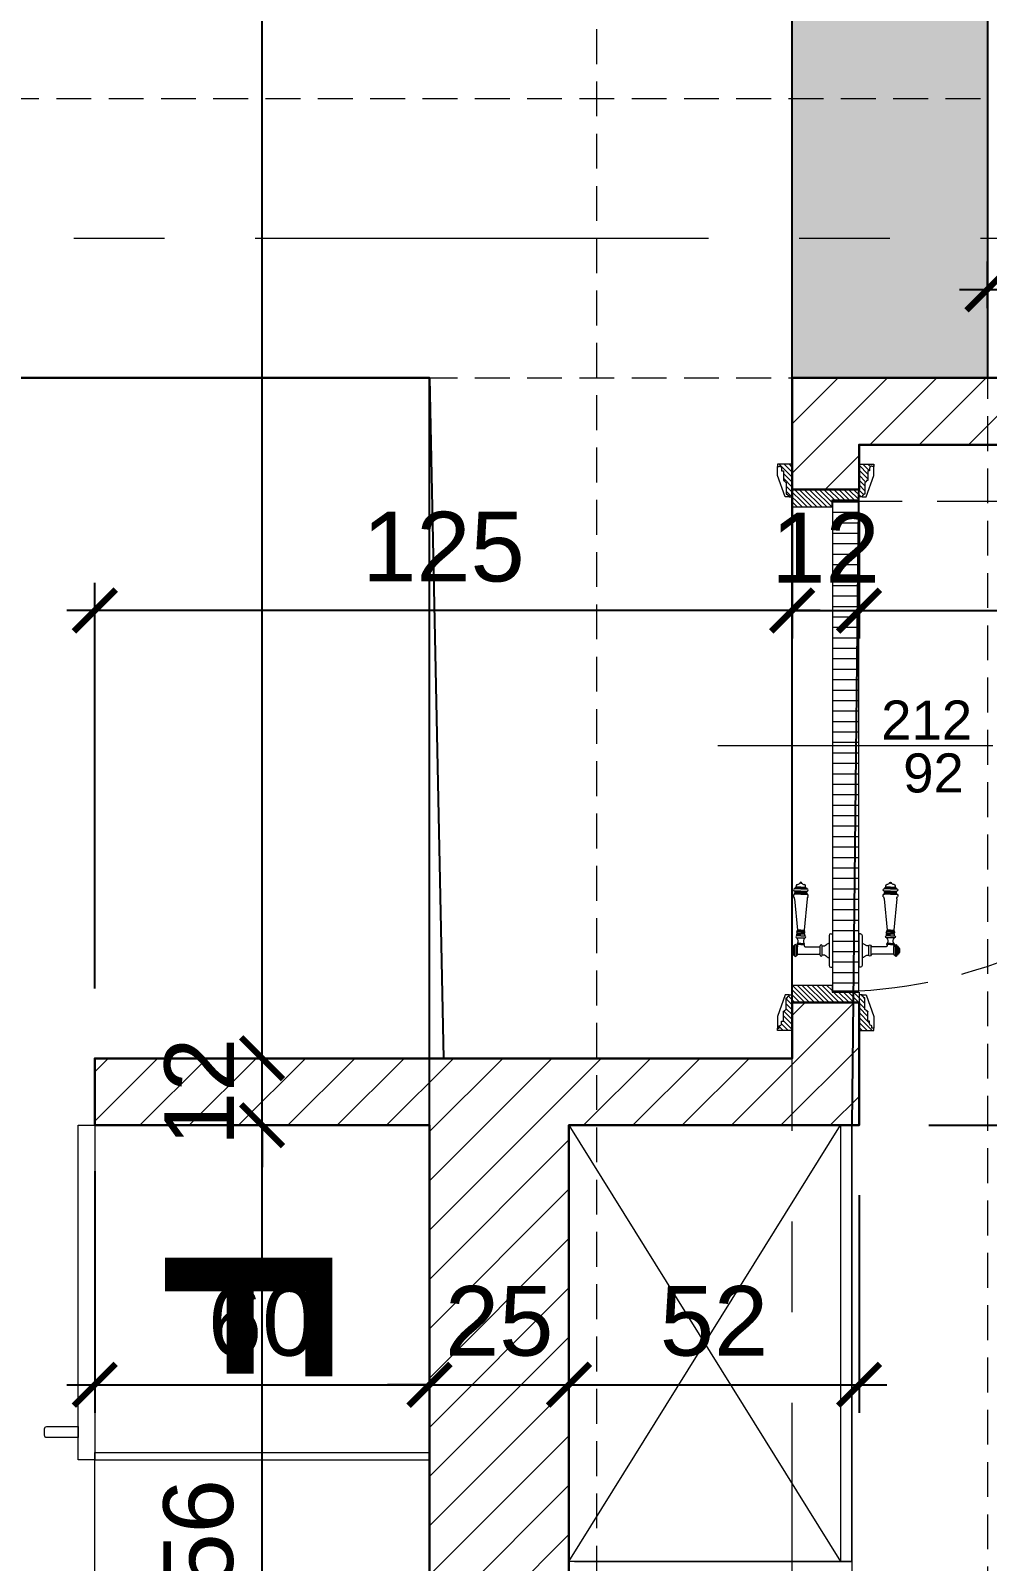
# Model space of a CAD drawing. Header units: centimetres. Extents: x 99002 to 104403, y -55119 to -48358.
# Drawn here: x 101727.8 to 101899.3, y -53659.5 to -53385.1 of the extents above; entities that cross this region are included whole.
import ezdxf

# ---------------------------------------------------------------- set-up
doc = ezdxf.new("R2010")
doc.units = ezdxf.units.CM
doc.header["$LTSCALE"] = 50
doc.header["$MEASUREMENT"] = 0
for name, pattern in [('AXES', [2, 1.25, -0.25, 0.25, -0.25]), ('CACHE', [0.375, 0.25, -0.125]), ('CONTINU', [0])]:
    doc.linetypes.add(name, pattern=pattern)
doc.layers.get('0').update_dxf_attribs({"color": 8})
for name, color, linetype in [('AXES', 10, 'AXES'), ('BETON COUPE', 3, 'CONTINU'), ('BETON TRAME', 252, 'Continuous'), ('BORD', 5, 'Continuous'), ('COTE 50ème', 1, 'Continuous')]:
    doc.layers.add(name, color=color, linetype=linetype)
for name, color, linetype, lineweight in [('BETON CACHE', 4, 'CACHE', 5), ('BETON SUP TRAME', 4, 'CACHE', 5), ('door', 44, 'Continuous', 5), ('MACONNERIE COUPE', 7, 'Continuous', 30), ('MACONNERIE HACHURE', 253, 'Continuous', 13), ('mobilimi', 8, 'Continuous', 9)]:
    doc.layers.add(name, color=color, linetype=linetype, lineweight=lineweight)
doc.layers.add('FMULT', color=150, linetype='Continuous', plot=False)
doc.styles.add('GENERATED_STYLE_1', font='arial.ttf')
doc.styles.add('RS_TEXT_1.50', font='arial.ttf', dxfattribs={"height": 12.5})
doc.styles.add('RS_TXT_50', font='arial.ttf', dxfattribs={"height": 12.5})
doc.dimstyles.new('RS_50CM_LINEAIRE', dxfattribs={"dimscale": 5, "dimtxt": 12.5, "dimasz": 1.5, "dimexe": 1, "dimexo": 2.5, "dimgap": 1, "dimtad": 1, "dimdec": 1, "dimrnd": 0.5, "dimdsep": 46, "dimtxsty": 'RS_TXT_50', "dimblk1": 'ARCHTICK', "dimblk2": 'ARCHTICK', "dimsah": 1, "dimcen": 2.5, "dimdle": 1, "dimclrt": 4, "dimadec": 0, "dimazin": 2, "dimtfac": 1, "dimtdec": 1, "dimtix": 1, "dimtmove": 2, "dimatfit": 3, "dimfxl": 1, "dimtolj": 1, "dimtzin": 0, "dimarcsym": 0})

# ---------------------------------------------------------------- blocks, each defined once
blk = doc.blocks.new('A$Cb79da119')
at = {"layer": 'AXES', "lineweight": 5, "ltscale": 1.3}
for p, q in [((740, -4150), (740, -1058.41)), ((3195, -2560), (-1985, -2560))]:
    blk.add_line(p, q, dxfattribs=at)
blk = doc.blocks.new('door900')
at = {"color": 0}
for p, q in [((-9.3, 67.7), (9.3, 67.7)), ((9.3, 65.2), (-9.3, 65.2)), ((-6.8, 71.5), (-6.8, 70.2)), ((-5.5, 71.5), (-6.8, 71.5)), ((-6.8, 70.2), (6.8, 70.2)), ((-6.8, 62.7), (-6.8, 24)), ((-6.8, 62.7), (6.8, 62.7)), ((-5.5, 71.5), (5.5, 71.5)), ((5.5, 71.5), (6.8, 71.5)), ((6.8, 71.5), (6.8, 70.2)), ((8.7, 62.7), (6.8, 62.7)), ((10.5, 56.8), (10.5, 62.5)), ((10.5, 56.8), (10.5, 51.1)), ((12.7, 56.8), (12.7, 62.5)), ((12.7, 56.8), (12.7, 51.1)), ((22.5, 63.8), (22.5, 49.8)), ((26.5, 56.8), (26.5, 63.8)), ((26.5, 63.8), (29.1, 63.8)), ((26.5, 63.8), (29.1, 63.8)), ((26.5, 56.8), (26.5, 49.8)), ((29.1, 63.8), (29.1, 62.8)), ((29.1, 62.8), (29.1, 56.8)), ((29.1, 50.8), (29.1, 56.8)), ((31.1, 62.8), (31.1, 56.8)), ((31.1, 50.8), (31.1, 56.8)), ((34.1, 56.8), (34.1, 62.8)), ((34.1, 62.8), (34.1, 56.8)), ((34.1, 50.8), (34.1, 56.8)), ((34.1, 56.8), (34.1, 50.8)), ((92.8, 68.1), (36.2, 62.8)), ((36.2, 56.8), (36.2, 62.8)), ((36.2, 56.8), (36.2, 50.8)), ((101.2, 67.3), (103.2, 68)), ((101.2, 56.8), (101.2, 67.3)), ((101.2, 56.8), (101.2, 46.3)), ((103.2, 68), (103.2, 67.7)), ((103.2, 56.8), (103.2, 68)), ((103.2, 56.8), (103.2, 46.3)), ((106.5, 68), (105.5, 67.3)), ((105.5, 56.8), (105.5, 67.3)), ((105.5, 56.8), (105.5, 46.3)), ((106.5, 56.8), (106.5, 68)), ((106.5, 56.8), (106.5, 45.7)), ((110.7, 68), (111.8, 67.3)), ((110.7, 56.8), (110.7, 68)), ((110.7, 56.8), (110.7, 45.7)), ((111.8, 56.8), (111.8, 67.3)), ((111.8, 66.2), (113.3, 66.2)), ((111.8, 56.8), (111.8, 46.3)), ((113.3, 56.8), (113.3, 66.2)), ((113.3, 56.8), (113.3, 47.5)), ((120.5, 56.8), (120.5, 58.6)), ((120.5, 56.8), (120.5, 55)), ((6.8, 49.1), (6.8, 24)), ((8.7, 50.9), (8.7, 50.9)), ((26.5, 49.8), (29.1, 49.8)), ((26.5, 49.8), (29.1, 49.8)), ((29.1, 50.8), (29.1, 49.8)), ((29.1, 49.8), (29.1, 49.8)), ((92.8, 45.5), (36.2, 50.8)), ((101.2, 46.3), (103.2, 45.7)), ((103.2, 45.9), (103.2, 45.7)), ((106.5, 45.7), (105.5, 46.3)), ((110.7, 45.7), (111.8, 46.3)), ((111.8, 47.5), (113.3, 47.5)), ((-30, 3), (-30, 0)), ((30, 0), (-30, 0)), ((27, 6), (-27, 6)), ((-8.3, 22.3), (8.3, 22.3)), ((-8.3, 18.3), (8.3, 18.3)), ((30, 3), (30, 0))]:
    blk.add_line(p, q, dxfattribs=at)
for centre, radius, start, end in [((-9.3, 66.5), 1.25, 90, 270), ((-6.8, 67.7), 2.51, 90.115, 179.885), ((-6.8, 65.2), 2.51, 180.115, 269.885), ((0, 64), 9.29, 53.4104, 126.5896), ((6.8, 67.7), 2.51, 0.115, 89.885), ((6.8, 65.2), 2.51, 270.115, 359.885), ((8.6, 64.9), 2.15, 272.7029, 297.6142), ((9.3, 66.5), 1.25, 270, 90), ((10, 62.5), 0.561, 3.7097, 127.9634), ((11.6, 62.5), 1.1, 0.0106, 179.9894), ((16.7, 70.5), 8.83, 243.5466, 311.3694), ((24.5, 63.7), 2.01, 4.1469, 175.8531), ((30.1, 62.8), 1.03, 0, 180.0014), ((32.6, 62.8), 1.48, 0, 180), ((35.2, 62.8), 1.03, 0, 180), ((32.6, 62.8), 1.48, 1.563306237032948e-10, 2.08440831604393e-10), ((93.1, 72.5), 4.4, 266.3976, 315.6468), ((98.3, 67.4), 2.89, 358.3861, 135.6468), ((104.3, 67.6), 1.15, 170.914, 348.1019), ((108.6, 68), 2.1, 0, 180), ((115.5, 62.5), 2.84, 13.4568, 140.4953), ((127.9, 65.2), 9.88, 191.9991, 221.6757), ((127.9, 48.5), 9.88, 138.3243, 168.0009), ((120.5, 56.8), 1.79, 0, 90), ((120.5, 56.8), 1.79, 270, 0), ((8.7, 49), 1.91, 88.7426, 178.1515), ((8.6, 48.8), 2.15, 62.3858, 87.2971), ((10, 51.1), 0.561, 232.0366, 356.2903), ((11.6, 51.1), 1.1, 180.0106, 359.9894), ((16.7, 43.2), 8.83, 48.6306, 116.4534), ((24.5, 50), 2.01, 184.1469, 355.8531), ((30.1, 50.8), 1.03, 179.9972, 0), ((32.6, 50.8), 1.48, 180, 0), ((35.2, 50.8), 1.03, 180, 0), ((93.1, 41.1), 4.4, 44.3532, 93.6024), ((98.3, 46.2), 2.89, 224.3532, 1.6139), ((104.3, 46.1), 1.15, 11.8981, 189.086), ((108.6, 45.7), 2.1, 180, 0), ((115.5, 51.2), 2.84, 219.5047, 346.5432), ((-27, 3), 3, 90, 180), ((-6.8, 6), 6, 130.5908, 180), ((-16.6, 16.6), 8.41, 314.3689, 12.0705), ((-8.3, 20.3), 2, 90, 270), ((-8.5, 24), 1.71, 275.059, 359.7825), ((8.5, 24), 1.71, 180.2175, 264.941), ((16.6, 16.6), 8.41, 167.9295, 225.6311), ((8.3, 20.3), 2, 270, 90), ((6.8, 6), 6, 0, 49.4092), ((27, 3), 3, 0, 90)]:
    blk.add_arc(centre, radius, start, end, dxfattribs=at)
blk = doc.blocks.new('_ArchTick')
at = {"color": 0, "linetype": 'ByBlock', "const_width": 0.15}
blk.add_lwpolyline([(-0.5, -0.5), (0.5, 0.5)], dxfattribs=at)
blk = doc.blocks.new('*D1387')
at = {"layer": 'COTE 50ème', "color": 0, "lineweight": -2, "ltscale": 0.5, "transparency": 16777216}
for p, q in [((101739.34, -53589.56), (101739.34, -53632.88)), ((101799.34, -53603.11), (101799.34, -53632.88)), ((101734.34, -53627.88), (101804.34, -53627.88))]:
    blk.add_line(p, q, dxfattribs=at)
at = {"layer": 'Defpoints', "color": 0, "ltscale": 0.5, "transparency": 16777216}
for p in [(101739.34, -53577.06), (101799.34, -53590.61), (101799.34, -53627.88)]:
    blk.add_point(p, dxfattribs=at)
at = {"layer": 'COTE 50ème', "color": 0, "lineweight": -2, "ltscale": 0.5, "transparency": 16777216, "xscale": 7.5, "yscale": 7.5, "zscale": 7.5, "rotation": 180}
blk.add_blockref('_ArchTick', (101739.34, -53627.88), dxfattribs=at)
at = {"layer": 'COTE 50ème', "color": 0, "lineweight": -2, "ltscale": 0.5, "transparency": 16777216, "xscale": 7.5, "yscale": 7.5, "zscale": 7.5}
blk.add_blockref('_ArchTick', (101799.34, -53627.88), dxfattribs=at)
at = {"layer": 'COTE 50ème', "color": 4, "ltscale": 0.5, "transparency": 16777216, "insert": (101769.34, -53616.5), "char_height": 12.5, "attachment_point": 5, "style": 'RS_TXT_50'}
blk.add_mtext('\\A1;60', dxfattribs=at)
blk = doc.blocks.new('*D1388')
at = {"layer": 'COTE 50ème', "color": 0, "lineweight": -2, "ltscale": 0.5, "transparency": 16777216}
for p, q in [((101799.34, -53603.11), (101799.34, -53632.88)), ((101824.34, -53604.75), (101824.34, -53632.88)), ((101799.34, -53627.88), (101791.84, -53627.88)), ((101799.34, -53627.88), (101824.34, -53627.88)), ((101824.34, -53627.88), (101831.84, -53627.88))]:
    blk.add_line(p, q, dxfattribs=at)
at = {"layer": 'Defpoints', "color": 0, "ltscale": 0.5, "transparency": 16777216}
for p in [(101799.34, -53590.61), (101824.34, -53592.25), (101824.34, -53627.88)]:
    blk.add_point(p, dxfattribs=at)
at = {"layer": 'COTE 50ème', "color": 0, "lineweight": -2, "ltscale": 0.5, "transparency": 16777216, "xscale": 7.5, "yscale": 7.5, "zscale": 7.5}
blk.add_blockref('_ArchTick', (101799.34, -53627.88), dxfattribs=at)
at = {"layer": 'COTE 50ème', "color": 0, "lineweight": -2, "ltscale": 0.5, "transparency": 16777216, "xscale": 7.5, "yscale": 7.5, "zscale": 7.5, "rotation": 180}
blk.add_blockref('_ArchTick', (101824.34, -53627.88), dxfattribs=at)
at = {"layer": 'COTE 50ème', "color": 4, "ltscale": 0.5, "transparency": 16777216, "insert": (101811.84, -53616.5), "char_height": 12.5, "attachment_point": 5, "style": 'RS_TXT_50'}
blk.add_mtext('\\A1;25', dxfattribs=at)
blk = doc.blocks.new('*D1389')
at = {"layer": 'COTE 50ème', "color": 0, "lineweight": -2, "ltscale": 0.5, "transparency": 16777216}
for p, q in [((101876.34, -53593.86), (101876.34, -53632.88)), ((101824.34, -53604.75), (101824.34, -53632.88)), ((101819.34, -53627.88), (101881.34, -53627.88))]:
    blk.add_line(p, q, dxfattribs=at)
at = {"layer": 'Defpoints', "color": 0, "ltscale": 0.5, "transparency": 16777216}
for p in [(101876.34, -53581.36), (101824.34, -53592.25), (101876.34, -53627.88)]:
    blk.add_point(p, dxfattribs=at)
at = {"layer": 'COTE 50ème', "color": 0, "lineweight": -2, "ltscale": 0.5, "transparency": 16777216, "xscale": 7.5, "yscale": 7.5, "zscale": 7.5, "rotation": 180}
blk.add_blockref('_ArchTick', (101824.34, -53627.88), dxfattribs=at)
at = {"layer": 'COTE 50ème', "color": 0, "lineweight": -2, "ltscale": 0.5, "transparency": 16777216, "xscale": 7.5, "yscale": 7.5, "zscale": 7.5}
blk.add_blockref('_ArchTick', (101876.34, -53627.88), dxfattribs=at)
at = {"layer": 'COTE 50ème', "color": 4, "ltscale": 0.5, "transparency": 16777216, "insert": (101850.34, -53616.5), "char_height": 12.5, "attachment_point": 5, "style": 'RS_TXT_50'}
blk.add_mtext('\\A1;52', dxfattribs=at)
blk = doc.blocks.new('*D1491')
at = {"layer": 'COTE 50ème', "color": 0, "lineweight": -2, "ltscale": 0.5, "transparency": 16777216}
for p, q in [((101769.34, -53742.36), (101769.34, -53576.36)), ((101774.18, -53581.36), (101764.34, -53581.36)), ((101775.86, -53737.36), (101764.34, -53737.36))]:
    blk.add_line(p, q, dxfattribs=at)
at = {"layer": 'Defpoints', "color": 0, "ltscale": 0.5, "transparency": 16777216}
for p in [(101769.34, -53581.36), (101786.68, -53581.36), (101788.36, -53737.36)]:
    blk.add_point(p, dxfattribs=at)
at = {"layer": 'COTE 50ème', "color": 0, "lineweight": -2, "ltscale": 0.5, "transparency": 16777216, "xscale": 7.5, "yscale": 7.5, "zscale": 7.5}
for p, rotation in [((101769.34, -53581.36), 90), ((101769.34, -53737.36), 270)]:
    blk.add_blockref('_ArchTick', p, dxfattribs=dict(at, rotation=rotation))
at = {"layer": 'COTE 50ème', "color": 4, "ltscale": 0.5, "transparency": 16777216, "insert": (101757.96, -53659.36), "char_height": 12.5, "attachment_point": 5, "rotation": 90, "style": 'RS_TXT_50'}
blk.add_mtext('\\A1;156', dxfattribs=at)
blk = doc.blocks.new('*D1492')
at = {"layer": 'COTE 50ème', "color": 0, "lineweight": -2, "ltscale": 0.5, "transparency": 16777216}
for p, q in [((101769.34, -53569.36), (101769.34, -53561.86)), ((101774.18, -53569.36), (101764.34, -53569.36)), ((101769.34, -53581.36), (101769.34, -53569.36)), ((101774.18, -53581.36), (101764.34, -53581.36)), ((101769.34, -53581.36), (101769.34, -53588.86))]:
    blk.add_line(p, q, dxfattribs=at)
at = {"layer": 'Defpoints', "color": 0, "ltscale": 0.5, "transparency": 16777216}
for p in [(101769.34, -53569.36), (101786.68, -53569.36), (101786.68, -53581.36)]:
    blk.add_point(p, dxfattribs=at)
at = {"layer": 'COTE 50ème', "color": 0, "lineweight": -2, "ltscale": 0.5, "transparency": 16777216, "xscale": 7.5, "yscale": 7.5, "zscale": 7.5}
for p, rotation in [((101769.34, -53569.36), 270), ((101769.34, -53581.36), 90)]:
    blk.add_blockref('_ArchTick', p, dxfattribs=dict(at, rotation=rotation))
at = {"layer": 'COTE 50ème', "color": 4, "ltscale": 0.5, "transparency": 16777216, "insert": (101758.07, -53575.36), "char_height": 12.5, "attachment_point": 5, "rotation": 90, "style": 'RS_TXT_50'}
blk.add_mtext('\\A1;12', dxfattribs=at)
blk = doc.blocks.new('*D1493')
at = {"layer": 'COTE 50ème', "color": 0, "lineweight": -2, "ltscale": 0.5, "transparency": 16777216}
for p, q in [((101769.34, -53574.36), (101769.34, -53132.36)), ((101746.84, -53137.36), (101774.34, -53137.36)), ((101774.18, -53569.36), (101764.34, -53569.36))]:
    blk.add_line(p, q, dxfattribs=at)
at = {"layer": 'Defpoints', "color": 0, "ltscale": 0.5, "transparency": 16777216}
for p in [(101734.34, -53137.36), (101769.34, -53137.36), (101786.68, -53569.36)]:
    blk.add_point(p, dxfattribs=at)
at = {"layer": 'COTE 50ème', "color": 0, "lineweight": -2, "ltscale": 0.5, "transparency": 16777216, "xscale": 7.5, "yscale": 7.5, "zscale": 7.5}
for p, rotation in [((101769.34, -53137.36), 90), ((101769.34, -53569.36), 270)]:
    blk.add_blockref('_ArchTick', p, dxfattribs=dict(at, rotation=rotation))
at = {"layer": 'COTE 50ème', "color": 4, "ltscale": 0.5, "transparency": 16777216, "insert": (101757.96, -53353.36), "char_height": 12.5, "attachment_point": 5, "rotation": 90, "style": 'RS_TXT_50'}
blk.add_mtext('\\A1;432', dxfattribs=at)
blk = doc.blocks.new('*D1555')
at = {"layer": 'COTE 50ème', "color": 0, "lineweight": -2, "ltscale": 0.5, "transparency": 16777216}
for p, q in [((101949.3, -53937.36), (101949.3, -53576.36)), ((101888.84, -53581.36), (101954.3, -53581.36)), ((101923.71, -53932.36), (101954.3, -53932.36))]:
    blk.add_line(p, q, dxfattribs=at)
at = {"layer": 'Defpoints', "color": 0, "ltscale": 0.5, "transparency": 16777216}
for p in [(101876.34, -53581.36), (101949.3, -53581.36), (101911.21, -53932.36)]:
    blk.add_point(p, dxfattribs=at)
at = {"layer": 'COTE 50ème', "color": 0, "lineweight": -2, "ltscale": 0.5, "transparency": 16777216, "xscale": 7.5, "yscale": 7.5, "zscale": 7.5}
for p, rotation in [((101949.3, -53581.36), 90), ((101949.3, -53932.36), 270)]:
    blk.add_blockref('_ArchTick', p, dxfattribs=dict(at, rotation=rotation))
at = {"layer": 'COTE 50ème', "color": 4, "ltscale": 0.5, "transparency": 16777216, "insert": (101937.92, -53756.86), "char_height": 12.5, "attachment_point": 5, "rotation": 90, "style": 'RS_TXT_50'}
blk.add_mtext('\\A1;351', dxfattribs=at)
blk = doc.blocks.new('*D1556')
at = {"layer": 'COTE 50ème', "color": 0, "lineweight": -2, "ltscale": 0.5, "transparency": 16777216}
for p, q in [((101949.3, -53586.36), (101949.3, -53454.36)), ((101922, -53459.36), (101954.3, -53459.36)), ((101888.84, -53581.36), (101954.3, -53581.36))]:
    blk.add_line(p, q, dxfattribs=at)
at = {"layer": 'Defpoints', "color": 0, "ltscale": 0.5, "transparency": 16777216}
for p in [(101909.5, -53459.36), (101949.3, -53459.36), (101876.34, -53581.36)]:
    blk.add_point(p, dxfattribs=at)
at = {"layer": 'COTE 50ème', "color": 0, "lineweight": -2, "ltscale": 0.5, "transparency": 16777216, "xscale": 7.5, "yscale": 7.5, "zscale": 7.5}
for p, rotation in [((101949.3, -53459.36), 90), ((101949.3, -53581.36), 270)]:
    blk.add_blockref('_ArchTick', p, dxfattribs=dict(at, rotation=rotation))
at = {"layer": 'COTE 50ème', "color": 4, "ltscale": 0.5, "transparency": 16777216, "insert": (101938.03, -53520.36), "char_height": 12.5, "attachment_point": 5, "rotation": 90, "style": 'RS_TXT_50'}
blk.add_mtext('\\A1;122', dxfattribs=at)
blk = doc.blocks.new('*D1572')
at = {"layer": 'COTE 50ème', "color": 0, "lineweight": -2, "ltscale": 0.5, "transparency": 16777216}
for p, q in [((101864.34, -53462.22), (101864.34, -53494.09)), ((101876.34, -53471.86), (101876.34, -53494.09)), ((101864.34, -53489.09), (101856.84, -53489.09)), ((101864.34, -53489.09), (101876.34, -53489.09)), ((101876.34, -53489.09), (101883.84, -53489.09))]:
    blk.add_line(p, q, dxfattribs=at)
at = {"layer": 'Defpoints', "color": 0, "ltscale": 0.5, "transparency": 16777216}
for p in [(101864.34, -53449.72), (101876.34, -53459.36), (101876.34, -53489.09)]:
    blk.add_point(p, dxfattribs=at)
at = {"layer": 'COTE 50ème', "color": 0, "lineweight": -2, "ltscale": 0.5, "transparency": 16777216, "xscale": 7.5, "yscale": 7.5, "zscale": 7.5}
blk.add_blockref('_ArchTick', (101864.34, -53489.09), dxfattribs=at)
at = {"layer": 'COTE 50ème', "color": 0, "lineweight": -2, "ltscale": 0.5, "transparency": 16777216, "xscale": 7.5, "yscale": 7.5, "zscale": 7.5, "rotation": 180}
blk.add_blockref('_ArchTick', (101876.34, -53489.09), dxfattribs=at)
at = {"layer": 'COTE 50ème', "color": 4, "ltscale": 0.5, "transparency": 16777216, "insert": (101870.34, -53477.81), "char_height": 12.5, "attachment_point": 5, "style": 'RS_TXT_50'}
blk.add_mtext('\\A1;12', dxfattribs=at)
blk = doc.blocks.new('*D1573')
at = {"layer": 'COTE 50ème', "color": 0, "lineweight": -2, "ltscale": 0.5, "transparency": 16777216}
for p, q in [((101876.34, -53471.86), (101876.34, -53494.09)), ((102114.34, -53471.86), (102114.34, -53494.09)), ((101871.34, -53489.09), (102119.34, -53489.09))]:
    blk.add_line(p, q, dxfattribs=at)
at = {"layer": 'Defpoints', "color": 0, "ltscale": 0.5, "transparency": 16777216}
for p in [(101876.34, -53459.36), (102114.34, -53459.36), (102114.34, -53489.09)]:
    blk.add_point(p, dxfattribs=at)
at = {"layer": 'COTE 50ème', "color": 0, "lineweight": -2, "ltscale": 0.5, "transparency": 16777216, "xscale": 7.5, "yscale": 7.5, "zscale": 7.5, "rotation": 180}
blk.add_blockref('_ArchTick', (101876.34, -53489.09), dxfattribs=at)
at = {"layer": 'COTE 50ème', "color": 0, "lineweight": -2, "ltscale": 0.5, "transparency": 16777216, "xscale": 7.5, "yscale": 7.5, "zscale": 7.5}
blk.add_blockref('_ArchTick', (102114.34, -53489.09), dxfattribs=at)
at = {"layer": 'COTE 50ème', "color": 4, "ltscale": 0.5, "transparency": 16777216, "insert": (101995.34, -53477.7), "char_height": 12.5, "attachment_point": 5, "style": 'RS_TXT_50'}
blk.add_mtext('\\A1;238', dxfattribs=at)
blk = doc.blocks.new('*D1578')
at = {"layer": 'COTE 50ème', "color": 0, "lineweight": -2, "ltscale": 0.5, "transparency": 16777216}
for p, q in [((101864.34, -53462.22), (101864.34, -53494.09)), ((101739.34, -53556.86), (101739.34, -53484.09)), ((101869.34, -53489.09), (101734.34, -53489.09))]:
    blk.add_line(p, q, dxfattribs=at)
at = {"layer": 'Defpoints', "color": 0, "ltscale": 0.5, "transparency": 16777216}
for p in [(101864.34, -53449.72), (101739.34, -53489.09), (101739.34, -53569.36)]:
    blk.add_point(p, dxfattribs=at)
at = {"layer": 'COTE 50ème', "color": 0, "lineweight": -2, "ltscale": 0.5, "transparency": 16777216, "xscale": 7.5, "yscale": 7.5, "zscale": 7.5, "rotation": 180}
blk.add_blockref('_ArchTick', (101739.34, -53489.09), dxfattribs=at)
at = {"layer": 'COTE 50ème', "color": 0, "lineweight": -2, "ltscale": 0.5, "transparency": 16777216, "xscale": 7.5, "yscale": 7.5, "zscale": 7.5}
blk.add_blockref('_ArchTick', (101864.34, -53489.09), dxfattribs=at)
at = {"layer": 'COTE 50ème', "color": 4, "ltscale": 0.5, "transparency": 16777216, "insert": (101801.84, -53477.71), "char_height": 12.5, "attachment_point": 5, "style": 'RS_TXT_50'}
blk.add_mtext('\\A1;125', dxfattribs=at)
blk = doc.blocks.new('*D1579')
at = {"layer": 'COTE 50ème', "color": 0, "lineweight": -2, "ltscale": 0.5, "transparency": 16777216}
for p, q in [((101899.34, -53434.86), (101899.34, -53426.52)), ((101964.34, -53435.68), (101964.34, -53426.52)), ((101894.34, -53431.52), (101969.34, -53431.52))]:
    blk.add_line(p, q, dxfattribs=at)
at = {"layer": 'Defpoints', "color": 0, "ltscale": 0.5, "transparency": 16777216}
for p in [(101964.34, -53431.52), (101899.34, -53447.36), (101964.34, -53448.18)]:
    blk.add_point(p, dxfattribs=at)
at = {"layer": 'COTE 50ème', "color": 0, "lineweight": -2, "ltscale": 0.5, "transparency": 16777216, "xscale": 7.5, "yscale": 7.5, "zscale": 7.5, "rotation": 180}
blk.add_blockref('_ArchTick', (101899.34, -53431.52), dxfattribs=at)
at = {"layer": 'COTE 50ème', "color": 0, "lineweight": -2, "ltscale": 0.5, "transparency": 16777216, "xscale": 7.5, "yscale": 7.5, "zscale": 7.5}
blk.add_blockref('_ArchTick', (101964.34, -53431.52), dxfattribs=at)
at = {"layer": 'COTE 50ème', "color": 4, "ltscale": 0.5, "transparency": 16777216, "insert": (101931.84, -53420.14), "char_height": 12.5, "attachment_point": 5, "style": 'RS_TXT_50'}
blk.add_mtext('\\A1;65', dxfattribs=at)

msp = doc.modelspace()

# ---------------------------------------------------------------- hatches: boundary and pattern name
at = {"layer": 'BETON TRAME', "transparency": 33554559}
h = msp.add_hatch(color=256, dxfattribs=at)
h.dxf.hatch_style = 1
h.paths.add_polyline_path([(102359.34, -52797.36), (102394.34, -52797.36), (102394.34, -53447.36), (102359.34, -53447.36), (102359.34, -53272.36), (101899.34, -53272.36), (101899.34, -53447.36), (101864.34, -53447.36), (101864.34, -52797.36), (101899.34, -52797.36), (101899.34, -53232.36), (102109.34, -53232.36), (102109.34, -52902.36), (102149.34, -52902.36), (102149.34, -53232.36), (102359.34, -53232.36)])
h.paths.add_polyline_path([(101164.34, -53447.36), (101164.34, -53397.36), (101029.34, -53397.36), (101029.34, -53447.36)])
h.paths.add_polyline_path([(103229.34, -53447.36), (103229.34, -53397.36), (103094.34, -53397.36), (103094.34, -53447.36)])
h.paths.add_polyline_path([(103229.34, -52847.36), (103229.34, -52797.36), (103094.34, -52797.36), (103094.34, -52847.36)])
h.paths.add_polyline_path([(101164.34, -52847.36), (101164.34, -52797.36), (101029.34, -52797.36), (101029.34, -52847.36)])
h.paths.add_polyline_path([(101164.34, -52107.36), (101164.34, -52057.36), (101029.34, -52057.36), (101029.34, -52107.36)])
h.paths.add_polyline_path([(103094.34, -52057.36), (103094.34, -52107.36), (103229.34, -52107.36), (103229.34, -52057.36)])
h.paths.add_polyline_path([(102399.34, -52107.36), (102399.34, -52057.36), (102289.34, -52057.36), (102289.34, -52107.36)])
h.paths.add_polyline_path([(101969.34, -52107.36), (101969.34, -52057.36), (101859.34, -52057.36), (101859.34, -52107.36)])
h.paths.add_polyline_path([(101994.34, -52057.36), (101969.34, -52057.36), (101969.34, -52562.36), (101994.34, -52562.36)])
h.paths.add_polyline_path([(102289.34, -52057.36), (102264.34, -52057.36), (102264.34, -52562.36), (102289.34, -52562.36)])
h.paths.add_polyline_path([(103099.34, -53762.36), (103099.34, -53737.36), (103229.34, -53737.36), (103229.34, -53762.36)])
h.paths.add_polyline_path([(102734.34, -53762.36), (102734.34, -53737.36), (102807.34, -53737.36), (102807.34, -53762.36)])
h.paths.add_polyline_path([(102434.34, -53762.36), (102434.34, -53737.36), (102564.34, -53737.36), (102564.34, -53762.36)])
h.paths.add_polyline_path([(101824.34, -53762.36), (101824.34, -53737.36), (101694.34, -53737.36), (101694.34, -53762.36)])
h.paths.add_polyline_path([(101524.34, -53762.36), (101524.34, -53737.36), (101451.34, -53737.36), (101451.34, -53762.36)])
h.paths.add_polyline_path([(101159.34, -53762.36), (101159.34, -53737.36), (101029.34, -53737.36), (101029.34, -53762.36)])
h.paths.add_polyline_path([(102459.34, -54122.36), (102359.34, -54122.36), (102359.34, -54072.36), (102459.34, -54072.36)])
h.paths.add_polyline_path([(101799.34, -54122.36), (101899.34, -54122.36), (101899.34, -54072.36), (101799.34, -54072.36)])
at = {"layer": 'door'}
h = msp.add_hatch(dxfattribs=at)
h.set_pattern_fill('ANSI31', color=256, scale=5, angle=1170)
h.set_pattern_definition([(135, (46662.7065, -188564.54663), (-0.4419417382, -0.4419417382), [])])
edge = h.paths.add_edge_path()
edge.add_line((101862.46, -53463.61), (101862.46, -53464.03))
edge.add_line((101862.46, -53464.03), (101862.77, -53464.03))
edge.add_line((101862.77, -53464.03), (101862.77, -53465.79))
edge.add_line((101862.77, -53465.79), (101862.98, -53465.79))
edge.add_arc((101863.3, -53465.79), 0.314, 180, 270)
edge.add_line((101863.3, -53466.11), (101863.3, -53468.2))
edge.add_line((101863.3, -53468.2), (101863.5, -53468.2))
edge.add_arc((101863.82, -53468.2), 0.314, 180, 270)
edge.add_line((101863.82, -53468.51), (101863.82, -53468.72))
edge.add_line((101863.82, -53468.72), (101864.34, -53468.72))
edge.add_line((101864.34, -53468.72), (101864.34, -53462.86))
edge.add_line((101864.34, -53462.86), (101861.72, -53462.86))
edge.add_line((101861.72, -53462.86), (101861.72, -53463.27))
edge.add_line((101861.72, -53463.27), (101862.04, -53463.27))
edge.add_line((101862.04, -53463.27), (101862.04, -53463.19))
edge.add_arc((101862.04, -53463.61), 0.419, 0, 90, ccw=False)
h.paths.add_polyline_path([(101864.34, -53467.36), (101864.34, -53470.51), (101871.52, -53470.51), (101871.52, -53469.25), (101876.34, -53469.25), (101876.34, -53467.36)])
edge = h.paths.add_edge_path()
edge.add_line((101878.23, -53463.61), (101878.23, -53464.03))
edge.add_line((101878.23, -53464.03), (101877.91, -53464.03))
edge.add_line((101877.91, -53464.03), (101877.91, -53465.79))
edge.add_line((101877.91, -53465.79), (101877.7, -53465.79))
edge.add_arc((101877.39, -53465.79), 0.314, -90, 0, ccw=False)
edge.add_line((101877.39, -53466.11), (101877.39, -53468.2))
edge.add_line((101877.39, -53468.2), (101877.18, -53468.2))
edge.add_arc((101876.87, -53468.2), 0.314, -90, 0, ccw=False)
edge.add_line((101876.87, -53468.51), (101876.87, -53468.72))
edge.add_line((101876.87, -53468.72), (101876.34, -53468.72))
edge.add_line((101876.34, -53468.72), (101876.34, -53462.86))
edge.add_line((101876.34, -53462.86), (101878.96, -53462.86))
edge.add_line((101878.96, -53462.86), (101878.96, -53463.27))
edge.add_line((101878.96, -53463.27), (101878.65, -53463.27))
edge.add_line((101878.65, -53463.27), (101878.65, -53463.19))
edge.add_arc((101878.65, -53463.61), 0.419, 90, 180)
h = msp.add_hatch(dxfattribs=at)
h.set_pattern_fill('ANSI31', color=256, scale=15, angle=675)
h.set_pattern_definition([(360, (2615.274, 4944.1684), (1e-15, 1.875), [])])
h.paths.add_polyline_path([(101871.58, -53469.46), (101871.58, -53557.27), (101876.29, -53557.27), (101876.29, -53469.46)])
h = msp.add_hatch(dxfattribs=at)
h.set_pattern_fill('ANSI31', color=256, scale=5, angle=1170)
h.set_pattern_definition([(135, (46662.7065, -188564.5466), (-0.4419417382, -0.4419417382), [])])
h.paths.add_polyline_path([(101864.34, -53559.36), (101864.34, -53556.22), (101871.52, -53556.22), (101871.52, -53557.48), (101876.34, -53557.48), (101876.34, -53559.36)])
edge = h.paths.add_edge_path()
edge.add_line((101862.46, -53563.11), (101862.46, -53562.7))
edge.add_line((101862.46, -53562.7), (101862.77, -53562.7))
edge.add_line((101862.77, -53562.7), (101862.77, -53560.93))
edge.add_line((101862.77, -53560.93), (101862.98, -53560.93))
edge.add_arc((101863.3, -53560.93), 0.314, 90, 180, ccw=False)
edge.add_line((101863.3, -53560.62), (101863.3, -53558.52))
edge.add_line((101863.3, -53558.52), (101863.5, -53558.52))
edge.add_arc((101863.82, -53558.52), 0.314, 90, 180, ccw=False)
edge.add_line((101863.82, -53558.21), (101863.82, -53558))
edge.add_line((101863.82, -53558), (101864.34, -53558))
edge.add_line((101864.34, -53558), (101864.34, -53564.36))
edge.add_line((101864.34, -53564.36), (101861.72, -53564.36))
edge.add_line((101861.72, -53564.36), (101861.72, -53563.95))
edge.add_line((101861.72, -53563.95), (101862.04, -53563.95))
edge.add_line((101862.04, -53563.95), (101862.04, -53563.53))
edge.add_arc((101862.04, -53563.11), 0.419, 270, 360)
edge = h.paths.add_edge_path()
edge.add_line((101878.23, -53563.11), (101878.23, -53562.7))
edge.add_line((101878.23, -53562.7), (101877.91, -53562.7))
edge.add_line((101877.91, -53562.7), (101877.91, -53560.93))
edge.add_line((101877.91, -53560.93), (101877.7, -53560.93))
edge.add_arc((101877.39, -53560.93), 0.314, 0, 90)
edge.add_line((101877.39, -53560.62), (101877.39, -53558.52))
edge.add_line((101877.39, -53558.52), (101877.18, -53558.52))
edge.add_arc((101876.87, -53558.52), 0.314, 360, 450)
edge.add_line((101876.87, -53558.21), (101876.87, -53558))
edge.add_line((101876.87, -53558), (101876.34, -53558))
edge.add_line((101876.34, -53558), (101876.34, -53564.36))
edge.add_line((101876.34, -53564.36), (101878.96, -53564.36))
edge.add_line((101878.96, -53564.36), (101878.96, -53563.95))
edge.add_line((101878.96, -53563.95), (101878.65, -53563.95))
edge.add_line((101878.65, -53563.95), (101878.65, -53563.53))
edge.add_arc((101878.65, -53563.11), 0.419, 180, 270, ccw=False)
at = {"layer": 'MACONNERIE HACHURE'}
h = msp.add_hatch(dxfattribs=at)
h.set_pattern_fill('ANSI31', color=256, scale=50, style=0)
h.set_pattern_definition([(45, (820.335, 14145.356), (-4.41941738, 4.41941738), [])])
h.paths.add_polyline_path([(101879.34, -52767.36), (101899.34, -52767.36), (101899.34, -52797.36), (101879.34, -52797.36)])
h.paths.add_polyline_path([(102379.34, -52767.36), (102359.34, -52767.36), (102359.34, -52797.36), (102379.34, -52797.36)])
h.paths.add_polyline_path([(101799.34, -53762.36), (101824.34, -53762.36), (101824.34, -53856.36), (101799.34, -53856.36)])
h.paths.add_polyline_path([(101799.34, -53737.36), (101824.34, -53737.36), (101824.34, -53581.36), (101876.34, -53581.36), (101876.34, -53559.36), (101864.34, -53559.36), (101864.34, -53569.36), (101739.34, -53569.36), (101739.34, -53581.36), (101799.34, -53581.36)])
h.paths.add_polyline_path([(102459.34, -53762.36), (102434.34, -53762.36), (102434.34, -53856.36), (102459.34, -53856.36)])
h.paths.add_polyline_path([(101694.34, -53762.36), (101524.34, -53762.36), (101524.34, -53737.36), (101694.34, -53737.36)])
h.paths.add_polyline_path([(101399.34, -54162.36), (101499.34, -54162.36), (101499.34, -54187.36), (101399.34, -54187.36)])
h.paths.add_polyline_path([(101739.34, -54162.36), (101679.34, -54162.36), (101679.34, -54187.36), (101764.34, -54187.36), (101764.34, -54122.36), (101799.34, -54122.36), (101799.34, -54097.36), (101739.34, -54097.36)])
h.paths.add_polyline_path([(101059.34, -54032.36), (101059.34, -54097.36), (101164.34, -54097.36), (101164.34, -54162.36), (101219.34, -54162.36), (101219.34, -54187.36), (101139.34, -54187.36), (101139.34, -54122.36), (101029.34, -54122.36), (101029.34, -54057.36), (101011.49, -54057.36), (101011.49, -54032.36)])
h.paths.add_polyline_path([(101029.34, -53762.36), (101054.34, -53762.36), (101054.34, -53795.36), (101029.34, -53795.36)])
h.paths.add_polyline_path([(102859.34, -54162.36), (102759.34, -54162.36), (102759.34, -54187.36), (102859.34, -54187.36)])
h.paths.add_polyline_path([(102519.34, -54162.36), (102579.34, -54162.36), (102579.34, -54187.36), (102494.34, -54187.36), (102494.34, -54122.36), (102459.34, -54122.36), (102459.34, -54097.36), (102519.34, -54097.36)])
h.paths.add_polyline_path([(103199.34, -54032.36), (103199.34, -54097.36), (103094.34, -54097.36), (103094.34, -54162.36), (103039.34, -54162.36), (103039.34, -54187.36), (103119.34, -54187.36), (103119.34, -54122.36), (103229.34, -54122.36), (103229.34, -54057.36), (103247.19, -54057.36), (103247.19, -54032.36)])
h.paths.add_polyline_path([(103229.34, -53762.36), (103204.34, -53762.36), (103204.34, -53795.36), (103229.34, -53795.36)])
h.paths.add_polyline_path([(102902.34, -53762.36), (102919.34, -53762.51), (102919.34, -53737.51), (102902.34, -53737.36)])
h.paths.add_polyline_path([(101356.34, -53762.36), (101339.34, -53762.51), (101339.34, -53737.51), (101356.34, -53737.36)])
h.paths.add_polyline_path([(101054.34, -53677.36), (101029.34, -53677.36), (101029.34, -53737.36), (101054.34, -53737.36)])
h.paths.add_polyline_path([(101524.34, -52789.36), (101514.34, -52789.36), (101514.34, -52777.36), (101554.34, -52777.36), (101554.34, -52789.36), (101544.34, -52789.36), (101544.34, -53107.36), (101714.34, -53107.36), (101714.34, -52789.36), (101636.33, -52789.36), (101636.33, -52777.36), (101734.34, -52777.36), (101734.34, -53137.36), (101164.34, -53137.36), (101164.34, -53182.36), (101139.34, -53182.36), (101139.34, -53132.36), (101029.34, -53132.36), (101029.34, -53112.36), (101139.34, -53112.36), (101139.34, -53062.36), (101164.34, -53062.36), (101164.34, -53107.36), (101524.34, -53107.36)])
h.paths.add_polyline_path([(102564.34, -53762.36), (102734.34, -53762.36), (102734.34, -53737.36), (102564.34, -53737.36)])
h.paths.add_polyline_path([(102859.34, -53731.36), (102859.34, -53736.36), (102807.34, -53736.36), (102807.34, -53737.36), (102802.34, -53737.36), (102802.34, -53731.36)])
h.paths.add_polyline_path([(102309.51, -52902.36), (102359.34, -52902.36), (102359.34, -52942.36), (102309.51, -52942.36)])
h.paths.add_polyline_path([(102149.34, -52902.36), (102189.34, -52902.36), (102189.34, -52942.36), (102149.34, -52942.36)])
h.paths.add_polyline_path([(102289.34, -52547.36), (102379.34, -52547.36), (102379.34, -52607.36), (102532.34, -52607.36), (102532.34, -52344.36), (102544.34, -52344.36), (102544.34, -52482.36), (102554.34, -52482.36), (102554.34, -52494.36), (102544.34, -52494.36), (102544.34, -52632.36), (102379.34, -52632.36), (102379.34, -52667.36), (102359.34, -52667.36), (102359.34, -52583.36), (102289.34, -52583.36), (102289.34, -52632.36), (102254.34, -52632.36), (102254.34, -52612.36), (102264.34, -52612.36), (102264.34, -52562.36), (102289.34, -52562.36), (102289.34, -52578.36), (102359.34, -52578.36), (102359.34, -52552.36), (102289.34, -52552.36)])
h.paths.add_polyline_path([(103094.34, -52154.25), (103119.34, -52154.25), (103119.34, -52107.36), (103094.34, -52107.36)])
h.paths.add_polyline_path([(102734.34, -52789.36), (102744.34, -52789.36), (102744.34, -52777.36), (102704.34, -52777.36), (102704.34, -52789.36), (102714.34, -52789.36), (102714.34, -53107.36), (102544.34, -53107.36), (102544.34, -52789.36), (102622.35, -52789.36), (102622.35, -52777.36), (102524.34, -52777.36), (102524.34, -53137.36), (103094.34, -53137.36), (103094.34, -53182.36), (103119.34, -53182.36), (103119.34, -53132.36), (103229.34, -53132.36), (103229.34, -53112.36), (103119.34, -53112.36), (103119.34, -53062.36), (103094.34, -53062.36), (103094.34, -53107.36), (102734.34, -53107.36)])
h.paths.add_polyline_path([(103204.34, -53677.36), (103229.34, -53677.36), (103229.34, -53737.36), (103204.34, -53737.36)])
h.paths.add_polyline_path([(102459.34, -53737.36), (102434.34, -53737.36), (102434.34, -53581.36), (102382.34, -53581.36), (102382.34, -53559.36), (102394.34, -53559.36), (102394.34, -53569.36), (102519.34, -53569.36), (102519.34, -53581.36), (102459.34, -53581.36)])
h.paths.add_polyline_path([(102434.34, -53932.36), (102434.34, -53952.36), (102384.34, -53952.36), (102384.34, -54072.36), (102359.34, -54072.36), (102359.34, -53957.36), (102341.84, -53957.36), (102341.84, -53932.36)])
h.paths.add_polyline_path([(103094.34, -52482.36), (103094.34, -52424.25), (103119.34, -52424.25), (103119.34, -52477.36), (103229.34, -52477.36), (103229.34, -52567.36), (103204.34, -52567.36), (103204.34, -52502.36), (102871.34, -52502.36), (102871.34, -52675.36), (102859.34, -52675.36), (102859.34, -52667.36), (102803.34, -52667.36), (102803.34, -52655.36), (102859.34, -52655.36), (102859.34, -52507.36), (102711.34, -52507.36), (102711.34, -52655.36), (102721.34, -52655.36), (102721.34, -52667.36), (102699.34, -52667.36), (102699.34, -52494.36), (102646.48, -52494.36), (102646.48, -52482.36)])
h.paths.add_polyline_path([(102859.34, -52809.36), (102859.34, -52789.36), (102836.34, -52789.36), (102836.34, -52777.36), (102859.34, -52777.36), (102859.34, -52767.36), (102871.34, -52767.36), (102871.34, -52797.36), (103094.34, -52797.36), (103094.34, -52809.36)])
h.paths.add_polyline_path([(102294.34, -53447.36), (102294.34, -53459.36), (102382.34, -53459.36), (102382.34, -53467.36), (102394.34, -53467.36), (102394.34, -53447.36)])
h.paths.add_polyline_path([(103204.34, -52797.36), (103229.34, -52797.36), (103229.34, -52747.36), (103204.34, -52747.36)])
h.paths.add_polyline_path([(103204.34, -53447.36), (103229.34, -53447.36), (103229.34, -53497.36), (103204.34, -53497.36)])
h.paths.add_polyline_path([(103094.34, -52847.36), (103119.34, -52847.36), (103119.34, -52902.25), (103094.34, -52902.25)], flags=17)
h.paths.add_polyline_path([(103094.34, -53397.36), (103119.34, -53397.36), (103119.34, -53342.47), (103094.34, -53342.47)])
h.paths.add_polyline_path([(101949.18, -52902.36), (101899.34, -52902.36), (101899.34, -52942.36), (101949.18, -52942.36)])
h.paths.add_polyline_path([(102109.34, -52902.36), (102069.34, -52902.36), (102069.34, -52942.36), (102109.34, -52942.36)])
h.paths.add_polyline_path([(102264.34, -52082.36), (102244.34, -52082.36), (102244.34, -52057.36), (102264.34, -52057.36)])
h.paths.add_polyline_path([(102579.34, -52082.36), (102579.34, -52057.36), (102399.34, -52057.36), (102399.34, -52082.36), (102532.34, -52082.36), (102532.34, -52252.36), (102544.34, -52252.36), (102544.34, -52082.36)])
h.paths.add_polyline_path([(101969.34, -52547.36), (101879.34, -52547.36), (101879.34, -52607.36), (101726.34, -52607.36), (101726.34, -52344.36), (101714.34, -52344.36), (101714.34, -52482.36), (101704.34, -52482.36), (101704.34, -52494.36), (101714.34, -52494.36), (101714.34, -52632.36), (101879.34, -52632.36), (101879.34, -52667.36), (101899.34, -52667.36), (101899.34, -52583.36), (101969.34, -52583.36), (101969.34, -52632.36), (102154.34, -52632.36), (102154.34, -52612.36), (101994.34, -52612.36), (101994.34, -52562.36), (101969.34, -52562.36), (101969.34, -52578.36), (101899.34, -52578.36), (101899.34, -52552.36), (101969.34, -52552.36)])
h.paths.add_polyline_path([(101164.34, -52154.25), (101139.34, -52154.25), (101139.34, -52107.36), (101164.34, -52107.36)])
h.paths.add_polyline_path([(102144.34, -53932.36), (102161.84, -53932.36), (102161.84, -53957.36), (102144.34, -53957.36), (102144.34, -54122.36), (102114.34, -54122.36), (102114.34, -53957.36), (102096.84, -53957.36), (102096.84, -53932.36), (102114.34, -53932.36), (102114.34, -53459.36), (102046.34, -53459.36), (102046.34, -53447.36), (102114.34, -53447.36), (102114.34, -53272.36), (102144.34, -53272.36), (102144.34, -53447.36), (102212.34, -53447.36), (102212.34, -53459.36), (102144.34, -53459.36)])
h.paths.add_polyline_path([(101824.34, -53932.36), (101824.34, -53952.36), (101874.34, -53952.36), (101874.34, -54072.36), (101899.34, -54072.36), (101899.34, -53957.36), (101916.84, -53957.36), (101916.84, -53932.36)])
h.paths.add_polyline_path([(103094.34, -52082.36), (103039.34, -52082.36), (103039.34, -52057.36), (103094.34, -52057.36)])
h.paths.add_polyline_path([(102859.34, -52082.36), (102859.34, -52057.36), (102759.34, -52057.36), (102759.34, -52082.36)])
h.paths.add_polyline_path([(102144.34, -52082.36), (101994.34, -52082.36), (101994.34, -52057.36), (102144.34, -52057.36)])
h.paths.add_polyline_path([(101859.34, -52082.36), (101726.34, -52082.36), (101726.34, -52252.36), (101714.34, -52252.36), (101714.34, -52082.36), (101164.34, -52082.36), (101164.34, -52057.36), (101859.34, -52057.36)])
h.paths.add_polyline_path([(101164.34, -52482.36), (101164.34, -52424.25), (101139.34, -52424.25), (101139.34, -52477.36), (101029.34, -52477.36), (101029.34, -52567.36), (101054.34, -52567.36), (101054.34, -52502.36), (101387.34, -52502.36), (101387.34, -52675.36), (101399.34, -52675.36), (101399.34, -52667.36), (101455.34, -52667.36), (101455.34, -52655.36), (101399.34, -52655.36), (101399.34, -52507.36), (101547.34, -52507.36), (101547.34, -52655.36), (101537.34, -52655.36), (101537.34, -52667.36), (101559.34, -52667.36), (101559.34, -52494.36), (101612.21, -52494.36), (101612.21, -52482.36)])
h.paths.add_polyline_path([(101399.34, -52809.36), (101399.34, -52789.36), (101422.34, -52789.36), (101422.34, -52777.36), (101399.34, -52777.36), (101399.34, -52767.36), (101387.34, -52767.36), (101387.34, -52797.36), (101164.34, -52797.36), (101164.34, -52809.36)])
h.paths.add_polyline_path([(101964.34, -53447.36), (101964.34, -53459.36), (101876.34, -53459.36), (101876.34, -53467.36), (101864.34, -53467.36), (101864.34, -53447.36)])
h.paths.add_polyline_path([(101054.34, -52797.36), (101029.34, -52797.36), (101029.34, -52747.36), (101054.34, -52747.36)])
h.paths.add_polyline_path([(101054.34, -53447.36), (101029.34, -53447.36), (101029.34, -53497.36), (101054.34, -53497.36)])
h.paths.add_polyline_path([(101164.34, -52847.36), (101139.34, -52847.36), (101139.34, -52902.25), (101164.34, -52902.25)], flags=17)
h.paths.add_polyline_path([(101164.34, -53397.36), (101139.34, -53397.36), (101139.34, -53342.47), (101164.34, -53342.47)])

# ---------------------------------------------------------------- linework, layer by layer
at = {"layer": 'BETON CACHE', "lineweight": 5, "ltscale": 0.5}
msp.add_lwpolyline([(103229.34, -53397.36), (101029.34, -53397.36), (101029.34, -53447.36), (103229.34, -53447.36)], close=True, dxfattribs=at)
at = {"layer": 'BETON COUPE'}
msp.add_lwpolyline([(102359.34, -52797.36), (102394.34, -52797.36), (102394.34, -53447.36), (102359.34, -53447.36), (102359.34, -53272.36), (101899.34, -53272.36), (101899.34, -53447.36), (101864.34, -53447.36), (101864.34, -52797.36), (101899.34, -52797.36), (101899.34, -53232.36), (102109.34, -53232.36), (102109.34, -52902.36), (102149.34, -52902.36), (102149.34, -53232.36), (102359.34, -53232.36)], close=True, dxfattribs=at)
at = {"layer": 'BETON SUP TRAME', "lineweight": 5, "ltscale": 0.5}
msp.add_lwpolyline([(101899.34, -54122.36), (101829.34, -54122.36), (101829.34, -52057.36), (101899.34, -52057.36)], close=True, dxfattribs=at)
at = {"layer": 'door', "linetype": 'CACHE'}
msp.add_line((101871.58, -53469.46), (101959.39, -53469.46), dxfattribs=at)
at = {"layer": 'door'}
msp.add_line((101900.34, -53513.36), (101851.02, -53513.36), dxfattribs=at)
for points in [[(101862.46, -53463.61), (101862.46, -53464.03), (101862.77, -53464.03), (101862.77, -53465.79), (101862.98, -53465.79, 0.414214), (101863.3, -53466.11), (101863.3, -53468.2), (101863.5, -53468.2, 0.414214), (101863.82, -53468.51), (101863.82, -53468.72), (101864.34, -53468.72), (101864.34, -53462.86), (101861.72, -53462.86), (101861.72, -53463.27), (101862.04, -53463.27), (101862.04, -53463.19, -0.414214), (101862.46, -53463.61)], [(101878.23, -53463.61), (101878.23, -53464.03), (101877.91, -53464.03), (101877.91, -53465.79), (101877.7, -53465.79, -0.414214), (101877.39, -53466.11), (101877.39, -53468.2), (101877.18, -53468.2, -0.414214), (101876.87, -53468.51), (101876.87, -53468.72), (101876.34, -53468.72), (101876.34, -53462.86), (101878.96, -53462.86), (101878.96, -53463.27), (101878.65, -53463.27), (101878.65, -53463.19, 0.414214), (101878.23, -53463.61)], [(101862.46, -53563.11), (101862.46, -53562.7), (101862.77, -53562.7), (101862.77, -53560.93), (101862.98, -53560.93, -0.414214), (101863.3, -53560.62), (101863.3, -53558.52), (101863.5, -53558.52, -0.414214), (101863.82, -53558.21), (101863.82, -53558), (101864.34, -53558), (101864.34, -53564.36), (101861.72, -53564.36), (101861.72, -53563.95), (101862.04, -53563.95), (101862.04, -53563.53, 0.414214), (101862.46, -53563.11)], [(101878.23, -53563.11), (101878.23, -53562.7), (101877.91, -53562.7), (101877.91, -53560.93), (101877.7, -53560.93, 0.414214), (101877.39, -53560.62), (101877.39, -53558.52), (101877.18, -53558.52, 0.414214), (101876.87, -53558.21), (101876.87, -53558), (101876.34, -53558), (101876.34, -53564.36), (101878.96, -53564.36), (101878.96, -53563.95), (101878.65, -53563.95), (101878.65, -53563.53, -0.414214), (101878.23, -53563.11)]]:
    msp.add_lwpolyline(points, format="xyb", dxfattribs=at)
for points in [[(101863.82, -53468.72), (101863.09, -53468.72), (101861.72, -53464.87), (101861.72, -53463.27)], [(101876.87, -53468.72), (101877.6, -53468.72), (101878.96, -53464.87), (101878.96, -53463.27)], [(101864.34, -53467.36), (101864.34, -53470.51), (101871.52, -53470.51), (101871.52, -53469.25), (101876.34, -53469.25), (101876.34, -53467.36), (101864.34, -53467.36)], [(101871.58, -53469.46), (101871.58, -53557.27), (101876.29, -53557.27), (101876.29, -53469.46), (101871.58, -53469.46)], [(101863.82, -53558), (101863.09, -53558), (101861.72, -53561.86), (101861.72, -53563.95)], [(101864.34, -53559.36), (101864.34, -53556.22), (101871.52, -53556.22), (101871.52, -53557.48), (101876.34, -53557.48), (101876.34, -53559.36), (101864.34, -53559.36)], [(101876.87, -53558), (101877.6, -53558), (101878.96, -53561.86), (101878.96, -53563.95)]]:
    msp.add_lwpolyline(points, dxfattribs=at)
at = {"layer": 'door', "linetype": 'CACHE'}
msp.add_arc((101871.35, -53469.37), 88.04, 273.2184, 359.9417, dxfattribs=at)
at = {"layer": 'FMULT', "ltscale": 0.5}
for points in [[(101164.34, -53447.36), (101799.34, -53447.36), (101801.84, -53569.36), (101864.34, -53569.36), (101864.34, -53137.36), (101166.75, -53137.36)], [(101054.34, -53447.36), (101054.34, -53737.36), (101799.34, -53737.36), (101799.34, -53447.36)], [(101824.34, -53932.36), (102114.34, -53932.36), (102114.34, -53459.36), (101876.34, -53459.36), (101875.02, -53581.36), (101824.34, -53581.36)]]:
    msp.add_lwpolyline(points, close=True, dxfattribs=at)
at = {"layer": 'MACONNERIE COUPE'}
for points in [[(101964.34, -53447.36), (101964.34, -53459.36), (101876.34, -53459.36), (101876.34, -53467.36), (101864.34, -53467.36), (101864.34, -53447.36)], [(101799.34, -53737.36), (101824.34, -53737.36), (101824.34, -53581.36), (101876.34, -53581.36), (101876.34, -53559.36), (101864.34, -53559.36), (101864.34, -53569.36), (101739.34, -53569.36), (101739.34, -53581.36), (101799.34, -53581.36)]]:
    msp.add_lwpolyline(points, close=True, dxfattribs=at)
at = {"layer": 'mobilimi', "lineweight": 5, "ltscale": 0.5}
for p, q in [((101824.34, -53659.54), (101873.02, -53581.36)), ((101824.34, -53581.36), (101873.02, -53659.54))]:
    msp.add_line(p, q, dxfattribs=at)
at = {"layer": 'mobilimi', "ltscale": 5}
for points in [[(101739.34, -53581.36), (101739.34, -53641.36), (101736.34, -53641.36), (101736.34, -53581.36)], [(101799.34, -53641.36), (101799.34, -53581.36), (101739.34, -53581.36), (101739.34, -53641.36)], [(101739.34, -53640.04), (101799.34, -53640.04), (101799.34, -53677.36), (101739.34, -53677.36)]]:
    msp.add_lwpolyline(points, close=True, dxfattribs=at)
at = {"layer": 'mobilimi'}
for points in [[(101875.02, -53659.54), (101824.34, -53659.54), (101824.34, -53581.36), (101875.02, -53581.36)], [(101873.02, -53659.54), (101875.02, -53659.54), (101875.02, -53581.36), (101873.02, -53581.36)]]:
    msp.add_lwpolyline(points, close=True, dxfattribs=at)
at = {"layer": 'mobilimi', "ltscale": 5}
msp.add_lwpolyline([(101736.34, -53635.36), (101736.34, -53637.36), (101730.74, -53637.36, -0.414214), (101730.34, -53636.96), (101730.34, -53635.76, -0.414214), (101730.74, -53635.36)], format="xyb", close=True, dxfattribs=at)
at = {"layer": 'mobilimi'}
msp.add_lwpolyline([(101825.34, -53659.54), (101875.02, -53659.54), (101875.02, -53711.18)], dxfattribs=at)

# ---------------------------------------------------------------- block references
at = {"layer": 'door', "yscale": 0.1, "zscale": 0.1}
for p, xscale, rotation in [((101871.58, -53550.03), 0.1, 90.00000000000001), ((101876.29, -53550.03), -0.1, 270)]:
    msp.add_blockref('door900', p, dxfattribs=dict(at, xscale=xscale, rotation=rotation))
at = {"layer": 'MACONNERIE COUPE', "lineweight": 5, "ltscale": 0.5}
msp.add_blockref('A$Cb79da119', (101124.34, -50862.36), dxfattribs=at)

# ---------------------------------------------------------------- texts
at = {"layer": 'BORD', "color": 5, "insert": (101751.95, -53627.88), "char_height": 30, "attachment_point": 9, "rotation": 270, "style": 'RS_TEXT_1.50'}
msp.add_mtext_dynamic_manual_height_columns('{\\fArial|b1|i0|c0|p34;F}', width=38.2867, gutter_width=62.5, heights=[0], dxfattribs=at)
at = {"layer": 'door', "char_height": 7, "attachment_point": 9, "style": 'GENERATED_STYLE_1'}
for s, insert in [('\\A1;\\pt0;212', (101896.62, -53512.21)), ('\\A1;\\pt0;92', (101895.12, -53521.79))]:
    msp.add_mtext(s, dxfattribs=dict(at, insert=insert))

# ---------------------------------------------------------------- dimensions: what is measured, and where the dimension line sits
at = {"layer": 'COTE 50ème', "ltscale": 0.5}
for base, p1, p2, picture, middle in [((101769.34, -53137.36), (101786.68, -53569.36), (101734.34, -53137.36), '*D1493', (101757.96, -53353.36)), ((101949.3, -53459.36), (101876.34, -53581.36), (101909.5, -53459.36), '*D1556', (101938.03, -53520.36)), ((101769.34, -53569.36), (101786.68, -53581.36), (101786.68, -53569.36), '*D1492', (101758.07, -53575.36)), ((101769.34, -53581.36), (101788.36, -53737.36), (101786.68, -53581.36), '*D1491', (101757.96, -53659.36)), ((101949.3, -53581.36), (101911.21, -53932.36), (101876.34, -53581.36), '*D1555', (101937.92, -53756.86))]:
    dim = msp.add_linear_dim(base=base, p1=p1, p2=p2, angle=90, dimstyle='RS_50CM_LINEAIRE', dxfattribs=at)
    dim.commit()
    dim.dimension.update_dxf_attribs({"geometry": picture, "text_midpoint": middle})
for base, p1, p2, picture, middle in [((101964.34, -53431.52), (101899.34, -53447.36), (101964.34, -53448.18), '*D1579', (101931.84, -53420.14)), ((101739.34, -53489.09), (101864.34, -53449.72), (101739.34, -53569.36), '*D1578', (101801.84, -53477.71)), ((101876.34, -53489.09), (101864.34, -53449.72), (101876.34, -53459.36), '*D1572', (101870.34, -53477.81)), ((102114.34, -53489.09), (101876.34, -53459.36), (102114.34, -53459.36), '*D1573', (101995.34, -53477.7)), ((101799.34, -53627.88), (101739.34, -53577.06), (101799.34, -53590.61), '*D1387', (101769.34, -53616.5)), ((101876.34, -53627.88), (101824.34, -53592.25), (101876.34, -53581.36), '*D1389', (101850.34, -53616.5)), ((101824.34, -53627.88), (101799.34, -53590.61), (101824.34, -53592.25), '*D1388', (101811.84, -53616.5))]:
    dim = msp.add_linear_dim(base=base, p1=p1, p2=p2, dimstyle='RS_50CM_LINEAIRE', dxfattribs=at)
    dim.commit()
    dim.dimension.update_dxf_attribs({"geometry": picture, "text_midpoint": middle})

doc.saveas('drawing.dxf')
